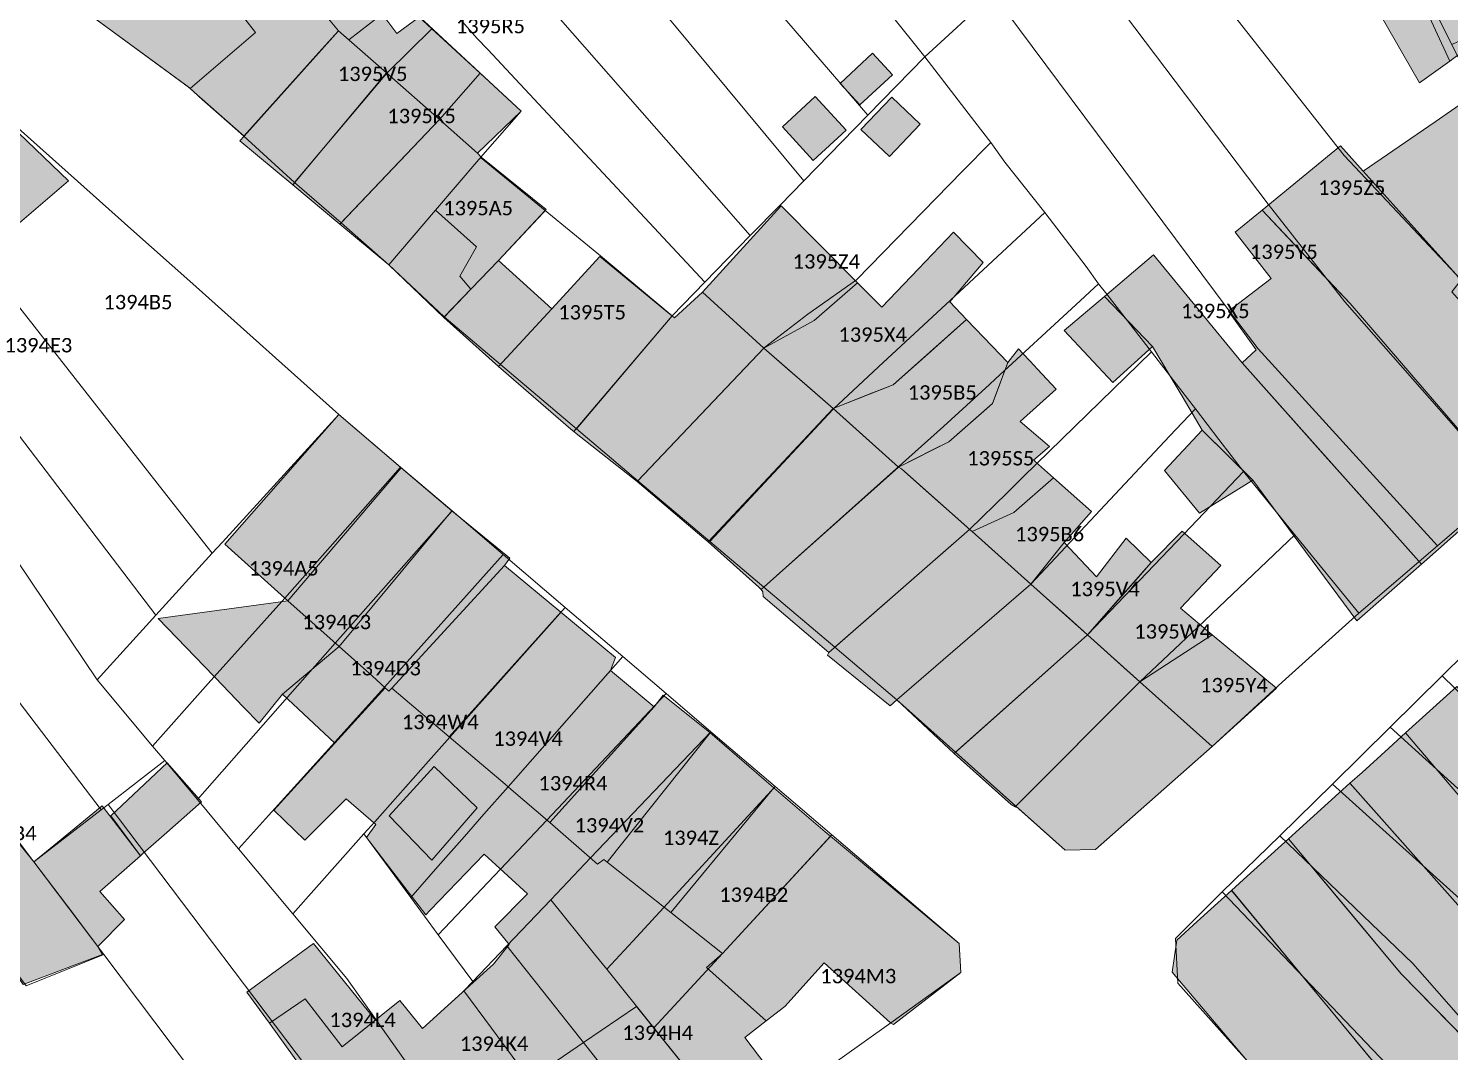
# Model space of a CAD drawing. Header units: metres. Extents: x 113120 to 240396, y 120329 to 242116.
# Drawn here: x 116618.3 to 116697.4, y 121780.3 to 121837.3 of the extents above; entities that cross this region are included whole.
import ezdxf

# ---------------------------------------------------------------- set-up
doc = ezdxf.new("R2010")
doc.units = ezdxf.units.M
doc.header["$LTSCALE"] = 3
for name, color, linetype, lineweight in [('Bpn_CaPa', 78, 'Continuous', 0), ('Bpn_ReBu', 4, 'Continuous', 0), ('Bpt_CaNu', 7, 'Continuous', 0), ('Hachure bâtiment', 11, 'Continuous', 0)]:
    doc.layers.add(name, color=color, linetype=linetype, lineweight=lineweight)
doc.styles.add('Legend', font='')
doc.styles.get('Legend').set_extended_font_data('Calibri')

msp = doc.modelspace()

# ---------------------------------------------------------------- hatches: boundary and pattern name
at = {"layer": 'Hachure bâtiment'}
h = msp.add_hatch(color=256, dxfattribs=at)
h.dxf.hatch_style = 1
h.paths.add_polyline_path([(116659.984, 121856.796), (116660.145, 121856.903), (116660.848, 121855.912), (116658.9, 121854.418), (116660.117, 121852.551), (116656.756, 121850.01), (116652.8, 121847.018), (116657.017, 121841.568), (116653.517, 121838.651), (116649.6, 121843.201), (116647.3, 121841.401), (116647.717, 121841.068), (116646.302, 121839.848), (116644.617, 121841.601), (116642.8, 121839.868), (116643.767, 121838.751), (116642.5, 121837.651), (116642.407, 121837.733), (116642.314, 121837.815), (116642.089, 121838.013), (116640.15, 121839.718), (116638, 121838.118), (116638.85, 121837.001), (116640.1, 121837.918), (116645.767, 121832.668), (116643.328, 121830.346), (116641.21, 121832.211), (116638.268, 121834.802), (116635.6, 121837.151), (116630.344, 121831.291), (116627.565, 121833.737), (116627.34, 121833.936), (116630.985, 121837.046), (116628.568, 121840.155), (116630.999, 121842.227), (116631.779, 121840.725), (116634.238, 121838.237), (116638.163, 121841.28), (116638.528, 121841.575), (116642.113, 121844.471), (116642.288, 121844.613), (116642.442, 121844.737), (116645.822, 121847.229), (116645.973, 121847.34), (116646.123, 121847.453), (116650.185, 121850.513), (116653.851, 121853.275), (116653.925, 121853.431), (116654.021, 121853.635), (116654.264, 121854.149), (116656.526, 121855.802), (116658.931, 121857.567), (116659.108, 121857.697), (116659.266, 121857.875)])
h = msp.add_hatch(color=256, dxfattribs=at)
h.dxf.hatch_style = 1
h.paths.add_polyline_path([(116630.999, 121842.227), (116628.568, 121840.155), (116630.985, 121837.046), (116627.34, 121833.936), (116627.275, 121833.993), (116627.211, 121834.049), (116627.086, 121834.141), (116621.332, 121838.35), (116621.568, 121840.992), (116628.22, 121845.726), (116628.357, 121845.831)])
h = msp.add_hatch(color=256, dxfattribs=at)
h.dxf.hatch_style = 1
h.paths.add_polyline_path([(116693.878, 121843.004), (116695.976, 121844.205), (116699.021, 121836.65), (116697.425, 121835.457), (116694.812, 121841.136)])
h = msp.add_hatch(color=256, dxfattribs=at)
h.dxf.hatch_style = 1
h.paths.add_polyline_path([(116694.812, 121841.136), (116697.425, 121835.457), (116695.752, 121834.246), (116692.691, 121839.604)])
h = msp.add_hatch(color=256, dxfattribs=at)
h.dxf.hatch_style = 1
h.paths.add_polyline_path([(116638.268, 121834.802), (116633.049, 121828.567), (116630.1, 121831.018), (116630.344, 121831.291), (116635.6, 121837.151)])
h = msp.add_hatch(color=256, dxfattribs=at)
h.dxf.hatch_style = 1
h.paths.add_polyline_path([(116666.417, 121834.701), (116664.6, 121833.034), (116663.517, 121834.218), (116665.317, 121835.901)])
h = msp.add_hatch(color=256, dxfattribs=at)
h.dxf.hatch_style = 1
h.paths.add_polyline_path([(116614.108, 121834.999), (116620.574, 121828.801), (116615.629, 121824.571), (116615.055, 121825.157), (116609.438, 121833.286), (116612.252, 121835.047)])
h = msp.add_hatch(color=256, dxfattribs=at)
h.dxf.hatch_style = 1
h.paths.add_polyline_path([(116641.21, 121832.211), (116635.67, 121826.387), (116633.049, 121828.567), (116638.268, 121834.802)])
h = msp.add_hatch(color=256, dxfattribs=at)
h.dxf.hatch_style = 1
h.paths.add_polyline_path([(116663.85, 121831.618), (116662, 121829.934), (116660.3, 121831.801), (116662.117, 121833.501)])
h = msp.add_hatch(color=256, dxfattribs=at)
h.dxf.hatch_style = 1
h.paths.add_polyline_path([(116667.967, 121831.951), (116666.25, 121830.151), (116664.667, 121831.651), (116666.383, 121833.451)])
h = msp.add_hatch(color=256, dxfattribs=at)
h.dxf.hatch_style = 1
h.paths.add_polyline_path([(116701.879, 121827.936), (116707.086, 121824.145), (116709.107, 121822.233), (116707.293, 121819.431), (116705.586, 121816.794), (116704.431, 121815.011), (116697.785, 121823.576), (116692.615, 121829.333), (116696.615, 121832.091), (116698.436, 121833.346), (116699.292, 121832.182), (116700.852, 121829.628)])
h = msp.add_hatch(color=256, dxfattribs=at)
h.dxf.hatch_style = 1
h.paths.add_polyline_path([(116643.328, 121830.346), (116643.528, 121830.125), (116643.407, 121829.984), (116641.002, 121827.166), (116638.4, 121824.118), (116635.67, 121826.387), (116641.21, 121832.211)])
h = msp.add_hatch(color=256, dxfattribs=at)
h.dxf.hatch_style = 1
h.paths.add_polyline_path([(116647.15, 121827.201), (116646.981, 121827.02), (116644.5, 121824.368), (116647.468, 121821.683), (116644.505, 121818.46), (116641.45, 121821.201), (116642.967, 121822.768), (116642.35, 121823.501), (116643.267, 121825.118), (116641.002, 121827.166), (116643.407, 121829.984), (116643.528, 121830.125)])
h = msp.add_hatch(color=256, dxfattribs=at)
h.dxf.hatch_style = 1
h.paths.add_polyline_path([(116691.353, 121830.74), (116692.615, 121829.333), (116697.785, 121823.576), (116704.431, 121815.011), (116700.687, 121811.721), (116691.878, 121821.974), (116686.987, 121827.172)])
h = msp.add_hatch(color=256, dxfattribs=at)
h.dxf.hatch_style = 1
h.paths.add_polyline_path([(116641.45, 121821.201), (116638.4, 121824.118), (116641.002, 121827.166), (116643.267, 121825.118), (116642.35, 121823.501), (116642.967, 121822.768)])
h = msp.add_hatch(color=256, dxfattribs=at)
h.dxf.hatch_style = 1
h.paths.add_polyline_path([(116664.483, 121823.125), (116662.056, 121821.031), (116659.262, 121819.48), (116655.85, 121822.601), (116660.215, 121827.394), (116660.226, 121827.406)])
h = msp.add_hatch(color=256, dxfattribs=at)
h.dxf.hatch_style = 1
h.paths.add_polyline_path([(116686.656, 121819.384), (116685.125, 121821.54), (116687.493, 121823.368), (116685.481, 121825.942), (116686.987, 121827.172), (116689.273, 121824.742), (116690.739, 121823.185), (116691.878, 121821.974), (116700.687, 121811.721), (116699.105, 121810.331), (116698.26, 121809.589), (116696.145, 121807.729), (116695.848, 121807.469), (116692.253, 121811.504), (116690.494, 121813.479), (116685.879, 121818.661)])
h = msp.add_hatch(color=256, dxfattribs=at)
h.dxf.hatch_style = 1
h.paths.add_polyline_path([(116665.827, 121821.774), (116667.863, 121823.904), (116669.81, 121825.939), (116671.469, 121824.256), (116669.611, 121822.065), (116670.546, 121821.082), (116668.408, 121819.178), (116666.464, 121817.447), (116665.315, 121816.997), (116663.114, 121816.136), (116661.651, 121817.406), (116660.593, 121818.325), (116659.262, 121819.48), (116662.056, 121821.031), (116664.483, 121823.125)])
h = msp.add_hatch(color=256, dxfattribs=at)
h.dxf.hatch_style = 1
h.paths.add_polyline_path([(116654.014, 121821.397), (116654.154, 121821.281), (116648.696, 121814.838), (116648.526, 121814.985), (116644.505, 121818.46), (116647.468, 121821.683), (116650.135, 121824.583)])
h = msp.add_hatch(color=256, dxfattribs=at)
h.dxf.hatch_style = 1
h.paths.add_polyline_path([(116682.533, 121816.805), (116681.868, 121817.929), (116680.897, 121819.57), (116678.214, 121822.36), (116680.945, 121824.678), (116685.879, 121818.661), (116695.848, 121807.469), (116692.25, 121804.308), (116689.03, 121808.666), (116686.47, 121812.131), (116685.163, 121813.422), (116683.648, 121814.92)])
h = msp.add_hatch(color=256, dxfattribs=at)
h.dxf.hatch_style = 1
h.paths.add_polyline_path([(116659.262, 121819.48), (116652.221, 121812.071), (116648.825, 121814.737), (116648.696, 121814.838), (116654.154, 121821.281), (116654.289, 121821.169), (116655.85, 121822.601)])
h = msp.add_hatch(color=256, dxfattribs=at)
h.dxf.hatch_style = 1
h.paths.add_polyline_path([(116678.255, 121822.317), (116680.897, 121819.57), (116678.678, 121817.572), (116675.98, 121820.463), (116678.214, 121822.36)])
h = msp.add_hatch(color=256, dxfattribs=at)
h.dxf.hatch_style = 1
h.paths.add_polyline_path([(116666.464, 121817.447), (116670.546, 121821.082), (116671.958, 121819.598), (116672.83, 121818.68), (116671.994, 121816.398), (116669.548, 121814.279), (116666.762, 121812.861), (116664.049, 121815.297), (116663.114, 121816.136)])
h = msp.add_hatch(color=256, dxfattribs=at)
h.dxf.hatch_style = 1
h.paths.add_polyline_path([(116663.114, 121816.136), (116656.16, 121808.702), (116655.948, 121808.884), (116652.221, 121812.071), (116659.262, 121819.48)])
h = msp.add_hatch(color=256, dxfattribs=at)
h.dxf.hatch_style = 1
h.paths.add_polyline_path([(116673.692, 121819.168), (116674.078, 121818.755), (116674.486, 121818.318), (116675.522, 121817.207), (116673.533, 121815.405), (116675.162, 121814.011), (116674.273, 121813.258), (116674.283, 121813.249), (116674.304, 121813.23), (116674.548, 121813.013), (116675.38, 121812.272), (116673.168, 121810.342), (116670.852, 121809.276), (116670.712, 121809.401), (116670.572, 121809.526), (116670.228, 121809.832), (116669.746, 121810.259), (116669.743, 121810.262), (116668.789, 121811.108), (116667.089, 121812.618), (116666.923, 121812.765), (116666.762, 121812.861), (116666.796, 121812.878), (116668.653, 121813.823), (116669.548, 121814.279), (116671.362, 121815.85), (116671.994, 121816.398), (116672.084, 121816.644), (116672.83, 121818.68), (116673.43, 121819.45)])
h = msp.add_hatch(color=256, dxfattribs=at)
h.dxf.hatch_style = 1
h.paths.add_polyline_path([(116638.929, 121812.96), (116639.084, 121812.827), (116632.781, 121805.426), (116629.267, 121808.568), (116635.617, 121815.801)])
h = msp.add_hatch(color=256, dxfattribs=at)
h.dxf.hatch_style = 1
h.paths.add_polyline_path([(116666.762, 121812.861), (116659.117, 121806.061), (116658.977, 121806.186), (116656.16, 121808.702), (116663.114, 121816.136)])
h = msp.add_hatch(color=256, dxfattribs=at)
h.dxf.hatch_style = 1
h.paths.add_polyline_path([(116683.648, 121814.92), (116686.47, 121812.131), (116683.506, 121810.295), (116681.548, 121812.674)], flags=17)
h = msp.add_hatch(color=256, dxfattribs=at)
h.dxf.hatch_style = 1
h.paths.add_polyline_path([(116639.215, 121812.716), (116641.912, 121810.426), (116635.627, 121802.881), (116632.781, 121805.426), (116639.084, 121812.827)])
h = msp.add_hatch(color=256, dxfattribs=at)
h.dxf.hatch_style = 1
h.paths.add_polyline_path([(116666.924, 121812.765), (116667.089, 121812.618), (116670.572, 121809.526), (116670.712, 121809.401), (116662.882, 121802.553), (116659.228, 121805.668), (116659.214, 121805.927), (116659.117, 121806.061), (116666.762, 121812.861)])
h = msp.add_hatch(color=256, dxfattribs=at)
h.dxf.hatch_style = 1
h.paths.add_polyline_path([(116677.489, 121810.393), (116675.966, 121808.669), (116674.124, 121806.345), (116670.852, 121809.276), (116673.168, 121810.342), (116675.38, 121812.272)])
h = msp.add_hatch(color=256, dxfattribs=at)
h.dxf.hatch_style = 1
h.paths.add_polyline_path([(116645.126, 121807.8), (116644.84, 121807.397), (116638.567, 121800.568), (116638.4, 121800.401), (116638.198, 121800.582), (116637.484, 121801.22), (116635.627, 121802.881), (116641.912, 121810.426)])
h = msp.add_hatch(color=256, dxfattribs=at)
h.dxf.hatch_style = 1
h.paths.add_polyline_path([(116670.852, 121809.276), (116674.124, 121806.345), (116666.663, 121799.909), (116666.295, 121799.578), (116662.814, 121802.394), (116662.882, 121802.553), (116670.712, 121809.401)])
h = msp.add_hatch(color=256, dxfattribs=at)
h.dxf.hatch_style = 1
h.paths.add_polyline_path([(116676.094, 121804.581), (116675.151, 121805.426), (116674.124, 121806.345), (116675.966, 121808.669), (116677.768, 121806.762), (116679.414, 121808.906), (116680.818, 121807.559), (116678.984, 121805.476), (116677.268, 121803.53)])
h = msp.add_hatch(color=256, dxfattribs=at)
h.dxf.hatch_style = 1
h.paths.add_polyline_path([(116682.531, 121809.307), (116684.681, 121807.383), (116682.449, 121805.017), (116682.446, 121805.013), (116684.214, 121803.538), (116680.19, 121800.914), (116679.317, 121801.696), (116677.268, 121803.53), (116680.215, 121806.874), (116680.818, 121807.559)])
h = msp.add_hatch(color=256, dxfattribs=at)
h.dxf.hatch_style = 1
h.paths.add_polyline_path([(116647.969, 121804.789), (116641.756, 121797.86), (116638.567, 121800.568), (116644.84, 121807.397)])
h = msp.add_hatch(color=256, dxfattribs=at)
h.dxf.hatch_style = 1
h.paths.add_polyline_path([(116677.268, 121803.53), (116669.845, 121796.921), (116666.663, 121799.909), (116674.124, 121806.345)])
h = msp.add_hatch(color=256, dxfattribs=at)
h.dxf.hatch_style = 1
h.paths.add_polyline_path([(116625.568, 121804.446), (116632.781, 121805.426), (116635.627, 121802.881), (116632.473, 121800.218), (116631.186, 121798.604), (116630.319, 121799.506), (116628.736, 121801.152), (116628.659, 121801.232)])
h = msp.add_hatch(color=256, dxfattribs=at)
h.dxf.hatch_style = 1
h.paths.add_polyline_path([(116651.003, 121802.26), (116650.735, 121801.549), (116650.59, 121801.386), (116645.036, 121795.072), (116644.867, 121795.218), (116641.756, 121797.86), (116647.969, 121804.789)])
h.paths.add_polyline_path([(116643.317, 121793.901), (116640.783, 121790.984), (116638.417, 121793.451), (116640.917, 121796.201)], flags=0)
h.paths.add_polyline_path([(116638.417, 121793.451), (116640.783, 121790.984), (116643.317, 121793.901), (116640.917, 121796.201)], flags=16)
h = msp.add_hatch(color=256, dxfattribs=at)
h.dxf.hatch_style = 1
h.paths.add_polyline_path([(116680.19, 121800.914), (116673.253, 121793.964), (116673.019, 121794.087), (116669.845, 121796.921), (116677.268, 121803.53)])
h = msp.add_hatch(color=256, dxfattribs=at)
h.dxf.hatch_style = 1
h.paths.add_polyline_path([(116684.215, 121803.537), (116687.783, 121800.561), (116684.212, 121797.312), (116680.19, 121800.914)])
h = msp.add_hatch(color=256, dxfattribs=at)
h.dxf.hatch_style = 1
h.paths.add_polyline_path([(116635.39, 121797.495), (116632.473, 121800.218), (116635.627, 121802.881), (116637.484, 121801.22), (116638.198, 121800.582)])
h = msp.add_hatch(color=256, dxfattribs=at)
h.dxf.hatch_style = 1
h.paths.add_polyline_path([(116653.167, 121799.523), (116647.347, 121793.075), (116645.207, 121794.925), (116645.036, 121795.072), (116650.59, 121801.386), (116650.735, 121801.549)])
h = msp.add_hatch(color=256, dxfattribs=at)
h.dxf.hatch_style = 1
h.paths.add_polyline_path([(116684.212, 121797.312), (116677.719, 121791.573), (116676.021, 121791.553), (116673.417, 121793.878), (116673.253, 121793.964), (116680.19, 121800.914)])
h = msp.add_hatch(color=256, dxfattribs=at)
h.dxf.hatch_style = 1
h.paths.add_polyline_path([(116643.317, 121793.901), (116640.783, 121790.984), (116638.417, 121793.451), (116640.917, 121796.201)], flags=0)
h.paths.add_polyline_path([(116638.417, 121793.451), (116640.783, 121790.984), (116643.317, 121793.901), (116640.917, 121796.201)], flags=16)
h.paths.add_polyline_path([(116638.4, 121800.401), (116638.567, 121800.568), (116641.756, 121797.86), (116644.867, 121795.218), (116645.036, 121795.072), (116645.207, 121794.925), (116647.347, 121793.075), (116650.017, 121790.768), (116650.367, 121791.018), (116650.539, 121790.882), (116650.716, 121790.742), (116654.081, 121788.082), (116656.967, 121785.801), (116656.067, 121785.018), (116659.399, 121782.05), (116658.2, 121781.118), (116660.6, 121777.967), (116657.804, 121775.852), (116652.186, 121782.845), (116649.235, 121780.835), (116646.237, 121778.794), (116645.564, 121779.761), (116641.796, 121777.074), (116641.643, 121776.965), (116641.509, 121776.867), (116638.145, 121774.247), (116638.005, 121774.149), (116637.819, 121774.021), (116633.843, 121771.282), (116629.3, 121777.001), (116631.3, 121778.368), (116633.55, 121775.568), (116635.35, 121776.901), (116631.767, 121781.918), (116633.75, 121783.268), (116635.8, 121780.601), (116639.017, 121783.168), (116640.267, 121781.618), (116643.098, 121784.186), (116644.217, 121785.201), (116645.1, 121786.301), (116644.3, 121787.268), (116646.117, 121789.118), (116644.799, 121790.317), (116643.7, 121791.318), (116640.696, 121788.205), (116640.45, 121787.951), (116637.15, 121792.251), (116637.667, 121792.968), (116636.017, 121794.401), (116633.717, 121792.101), (116632, 121793.768), (116638.198, 121800.582)])
h = msp.add_hatch(color=256, dxfattribs=at)
h.dxf.hatch_style = 1
h.paths.add_polyline_path([(116656.147, 121798.178), (116656.269, 121798.075), (116650.539, 121790.882), (116650.367, 121791.018), (116650.017, 121790.768), (116647.347, 121793.075), (116653.167, 121799.523), (116653.671, 121800.171)], flags=17)
h = msp.add_hatch(color=256, dxfattribs=at)
h.dxf.hatch_style = 1
h.paths.add_polyline_path([(116694.967, 121798.066), (116697.826, 121800.654), (116703.441, 121794.182), (116712.393, 121785.917), (116709.239, 121783.556), (116705.511, 121787.519), (116704.765, 121788.104), (116700.789, 121791.225)])
h = msp.add_hatch(color=256, dxfattribs=at)
h.dxf.hatch_style = 1
h.paths.add_polyline_path([(116656.383, 121797.977), (116659.826, 121795.018), (116654.081, 121788.082), (116650.716, 121790.742), (116650.539, 121790.882), (116656.269, 121798.075)], flags=17)
h = msp.add_hatch(color=256, dxfattribs=at)
h.dxf.hatch_style = 1
h.paths.add_polyline_path([(116694.041, 121797.228), (116694.967, 121798.066), (116700.789, 121791.225), (116705.511, 121787.519), (116704.198, 121786.149), (116707.448, 121782.603), (116705.5, 121780.735), (116704.014, 121781.542), (116701.985, 121783.84), (116698.165, 121788.167), (116691.875, 121795.266), (116692.547, 121795.874)])
h = msp.add_hatch(color=256, dxfattribs=at)
h.dxf.hatch_style = 1
h.paths.add_polyline_path([(116624.713, 121791.353), (116624.574, 121791.23), (116622.932, 121793.452), (116626.067, 121796.408), (116627.984, 121794.234), (116626.04, 121792.522)])
h = msp.add_hatch(color=256, dxfattribs=at)
h.dxf.hatch_style = 1
h.paths.add_polyline_path([(116701.633, 121777.607), (116694.732, 121784.66), (116691.791, 121788.179), (116688.456, 121792.17), (116691.875, 121795.266), (116691.881, 121795.259), (116698.165, 121788.167), (116704.014, 121781.542), (116705.5, 121780.735), (116705.049, 121780.371)])
h = msp.add_hatch(color=256, dxfattribs=at)
h.dxf.hatch_style = 1
h.paths.add_polyline_path([(116662.678, 121792.568), (116662.97, 121792.325), (116656.967, 121785.801), (116654.081, 121788.082), (116659.826, 121795.018)])
h = msp.add_hatch(color=256, dxfattribs=at)
h.dxf.hatch_style = 1
h.paths.add_polyline_path([(116622.327, 121789.252), (116623.689, 121787.683), (116622.214, 121786.182), (116620.866, 121787.966), (116618.655, 121790.892), (116619.969, 121791.971), (116622.455, 121794.014), (116624.574, 121791.23)])
h = msp.add_hatch(color=256, dxfattribs=at)
h.dxf.hatch_style = 1
h.paths.add_polyline_path([(116618.655, 121790.892), (116622.214, 121786.182), (116622.476, 121785.746), (116618.053, 121784.063), (116613.421, 121790.794), (116617.356, 121792.504)])
h = msp.add_hatch(color=256, dxfattribs=at)
h.dxf.hatch_style = 1
h.paths.add_polyline_path([(116670.138, 121786.346), (116670.231, 121784.728), (116666.477, 121781.841), (116666.319, 121781.936), (116662.617, 121785.268), (116660.426, 121782.849), (116659.399, 121782.05), (116656.067, 121785.018), (116656.967, 121785.801), (116662.97, 121792.325)])
h = msp.add_hatch(color=256, dxfattribs=at)
h.dxf.hatch_style = 1
h.paths.add_polyline_path([(116685.958, 121789.908), (116688.456, 121792.17), (116694.732, 121784.66), (116700.013, 121779.263), (116701.633, 121777.607), (116702.712, 121776.63), (116699.655, 121774.06), (116696.876, 121777.275), (116695.688, 121776.523), (116694.188, 121778.53), (116685.297, 121789.299), (116685.292, 121789.305)])
h = msp.add_hatch(color=256, dxfattribs=at)
h.dxf.hatch_style = 1
h.paths.add_polyline_path([(116683.381, 121787.574), (116685.292, 121789.305), (116692.453, 121780.632), (116694.188, 121778.53), (116695.688, 121776.523), (116693.41, 121775.08), (116690.127, 121779.169), (116687.901, 121777.768), (116681.983, 121784.76), (116682.242, 121786.543)])
h = msp.add_hatch(color=256, dxfattribs=at)
h.dxf.hatch_style = 1
h.paths.add_polyline_path([(116630.505, 121783.633), (116634.21, 121786.35), (116637.659, 121782.084), (116635.8, 121780.601), (116633.75, 121783.268), (116631.767, 121781.918)], flags=17)
h = msp.add_hatch(color=256, dxfattribs=at)
h.dxf.hatch_style = 1
h.paths.add_polyline_path([(116657.804, 121775.852), (116658.005, 121775.602), (116658.014, 121775.447), (116655.258, 121773.615), (116655.017, 121773.454), (116649.235, 121780.835), (116652.186, 121782.845)], flags=17)
h = msp.add_hatch(color=256, dxfattribs=at)
h.dxf.hatch_style = 1
h.paths.add_polyline_path([(116655.017, 121773.454), (116651.826, 121771.537), (116651.848, 121771.152), (116646.237, 121778.794), (116649.235, 121780.835)])

# ---------------------------------------------------------------- linework, layer by layer
at = {"layer": 'Bpn_CaPa'}
for points in [[(116711.486, 121831.378), (116709.682, 121828.275), (116703.53, 121833.433), (116698.867, 121837), (116697.538, 121836.387), (116694.017, 121843.4), (116686.95, 121858.283), (116686.083, 121860.183), (116690.491, 121864.529), (116693.217, 121867.217), (116696.117, 121869.017), (116701.042, 121862.034), (116705.972, 121854.531), (116707.003, 121852.951), (116707.842, 121851.667), (116704.444, 121845.338), (116708.108, 121839.496), (116707.899, 121839.167), (116706.717, 121837.317), (116707.7, 121835.067), (116711.486, 121831.378)], [(116668.217, 121835.7), (116656.75, 121850.017), (116655.587, 121851.467), (116653.925, 121853.43), (116648.001, 121860.815), (116653.372, 121864.974), (116660.026, 121856.817), (116660.8, 121855.867), (116673.467, 121840.5), (116672.015, 121839.211), (116668.217, 121835.7)], [(116648.001, 121860.815), (116653.925, 121853.43), (116655.587, 121851.467), (116656.75, 121850.017), (116668.217, 121835.7), (116665.047, 121832.449), (116655.466, 121843.598), (116651.792, 121848.409), (116650.185, 121850.512), (116644.573, 121858.014), (116648.001, 121860.815)], [(116640.485, 121854.674), (116644.573, 121858.014), (116650.185, 121850.512), (116651.792, 121848.409), (116655.466, 121843.598), (116665.047, 121832.449), (116661.494, 121828.806), (116648.732, 121844.172), (116648.158, 121844.864), (116645.973, 121847.339), (116640.485, 121854.674)], [(116676.531, 121849.657), (116680.267, 121852.75), (116686.95, 121858.283), (116694.017, 121843.4), (116697.538, 121836.387), (116699.388, 121832.695), (116700.861, 121829.768), (116701.73, 121828.037), (116706.88, 121824.248), (116708.795, 121822.341), (116704.317, 121815), (116697.547, 121822.616), (116698.067, 121823.288), (116691.553, 121830.204), (116679.34, 121845.739), (116676.531, 121849.657)], [(116658.511, 121825.748), (116644.617, 121841.6), (116636.637, 121851.89), (116640.485, 121854.674), (116645.973, 121847.339), (116648.158, 121844.864), (116648.732, 121844.172), (116661.494, 121828.806), (116660.172, 121827.45), (116658.511, 121825.748)], [(116655.987, 121823.159), (116643.915, 121836.116), (116643.304, 121836.724), (116642.5, 121837.65), (116640.15, 121839.717), (116638.397, 121841.468), (116632.861, 121849.159), (116636.637, 121851.89), (116644.617, 121841.6), (116658.511, 121825.748), (116655.987, 121823.159)], [(116640.798, 121837.266), (116639.047, 121838.896), (116636.169, 121836.65), (116635.594, 121837.156), (116634.677, 121838.264), (116633.647, 121839.473), (116628.279, 121845.845), (116632.861, 121849.159), (116638.397, 121841.468), (116640.15, 121839.717), (116642.5, 121837.65), (116643.304, 121836.724), (116643.915, 121836.116), (116655.987, 121823.159), (116654.155, 121821.28), (116650.167, 121824.617), (116647.099, 121827.141), (116643.505, 121830.097), (116645.767, 121832.667), (116643.476, 121834.79), (116640.798, 121837.266)], [(116630.334, 121831.277), (116629.531, 121831.989), (116628.017, 121833.333), (116627.299, 121833.97), (116621.332, 121838.349), (116621.568, 121840.991), (116628.279, 121845.845), (116633.647, 121839.473), (116634.677, 121838.264), (116635.594, 121837.156), (116634.51, 121835.934), (116630.334, 121831.277)], [(116676.311, 121843.071), (116679.34, 121845.739), (116691.553, 121830.204), (116698.067, 121823.288), (116697.547, 121822.616), (116704.317, 121815), (116700.608, 121811.808), (116691.593, 121822.073), (116687.317, 121827.5), (116675.883, 121842.65), (116676.311, 121843.071)], [(116675.883, 121842.65), (116687.317, 121827.5), (116691.593, 121822.073), (116700.608, 121811.808), (116696.744, 121808.486), (116686.767, 121819.45), (116685.096, 121821.638), (116672.015, 121839.211), (116673.467, 121840.5), (116675.883, 121842.65)], [(116640.798, 121837.266), (116638.278, 121834.793), (116633.158, 121828.697), (116630.334, 121831.277), (116634.51, 121835.934), (116635.594, 121837.156), (116636.169, 121836.65), (116639.047, 121838.896), (116640.798, 121837.266)], [(116685.959, 121812.623), (116684.585, 121814.406), (116683.275, 121816.107), (116682.074, 121817.665), (116680.826, 121819.285), (116678.354, 121822.495), (116677.888, 121823.06), (116677.206, 121824.033), (116674.89, 121827.039), (116672.68, 121829.835), (116671.893, 121830.939), (116671.005, 121832.075), (116668.217, 121835.7), (116672.015, 121839.211), (116685.096, 121821.638), (116686.767, 121819.45), (116696.744, 121808.486), (116692.36, 121804.726), (116688.812, 121809.093), (116685.959, 121812.623)], [(116635.75, 121826.47), (116633.158, 121828.697), (116638.278, 121834.793), (116640.798, 121837.266), (116643.476, 121834.79), (116641.211, 121832.21), (116635.75, 121826.47)], [(116665.047, 121832.449), (116668.217, 121835.7), (116671.005, 121832.075), (116671.893, 121830.939), (116670.324, 121829.337), (116664.417, 121823.283), (116661.718, 121821.374), (116659.307, 121819.53), (116652.258, 121812.108), (116648.838, 121815.004), (116654.155, 121821.28), (116655.987, 121823.159), (116658.511, 121825.748), (116660.172, 121827.45), (116661.494, 121828.806), (116665.047, 121832.449)], [(116635.617, 121815.8), (116629.136, 121808.684), (116628.576, 121808.069), (116625.844, 121811.551), (116622.025, 121816.419), (116615.629, 121824.57), (116609.424, 121833.306), (116612.252, 121835.046), (116614.108, 121834.998), (116624.209, 121825.982), (116627.318, 121823.208), (116635.617, 121815.8)], [(116635.75, 121826.47), (116641.211, 121832.21), (116643.476, 121834.79), (116645.767, 121832.667), (116643.505, 121830.097), (116647.099, 121827.141), (116644.5, 121824.367), (116641.483, 121821.234), (116638.4, 121824.117), (116635.75, 121826.47)], [(116605.451, 121830.862), (116609.424, 121833.306), (116615.629, 121824.57), (116622.025, 121816.419), (116625.844, 121811.551), (116628.576, 121808.069), (116625.433, 121804.619), (116618.438, 121813.807), (116611.625, 121822.753), (116605.451, 121830.862)], [(116605.451, 121830.862), (116611.625, 121822.753), (116618.438, 121813.807), (116625.433, 121804.619), (116622.167, 121801.033), (116616.25, 121809.8), (116612.681, 121814.294), (116610.13, 121817.542), (116609.807, 121817.913), (116607.853, 121820.374), (116601.47, 121828.412), (116605.451, 121830.862)], [(116656.255, 121808.723), (116652.258, 121812.108), (116659.307, 121819.53), (116661.718, 121821.374), (116664.417, 121823.283), (116670.324, 121829.337), (116671.893, 121830.939), (116672.68, 121829.835), (116674.89, 121827.039), (116670.141, 121822.629), (116665.647, 121818.455), (116663.115, 121816.095), (116656.255, 121808.723)], [(116625.258, 121797.334), (116625.933, 121796.527), (116622.781, 121794.086), (116622.397, 121793.788), (116614.788, 121803.753), (116608.991, 121811.345), (116606.228, 121814.964), (116604.032, 121817.839), (116597.721, 121826.105), (116601.47, 121828.412), (116607.853, 121820.374), (116609.807, 121817.913), (116610.13, 121817.542), (116612.681, 121814.294), (116616.25, 121809.8), (116622.167, 121801.033), (116625.258, 121797.334)], [(116641.483, 121821.234), (116644.5, 121824.367), (116647.099, 121827.141), (116650.167, 121824.617), (116654.155, 121821.28), (116648.838, 121815.004), (116641.483, 121821.234)], [(116659.255, 121806.182), (116656.255, 121808.723), (116663.115, 121816.095), (116665.647, 121818.455), (116670.141, 121822.629), (116674.89, 121827.039), (116677.206, 121824.033), (116677.888, 121823.06), (116676.631, 121821.903), (116672.154, 121817.782), (116671.81, 121817.465), (116669.252, 121815.134), (116659.255, 121806.182)], [(116597.721, 121826.105), (116604.032, 121817.839), (116606.228, 121814.964), (116608.991, 121811.345), (116614.788, 121803.753), (116622.397, 121793.788), (116618.653, 121790.889), (116617.415, 121792.529), (116611.039, 121800.981), (116606.016, 121807.639), (116600.251, 121815.282), (116593.873, 121823.737), (116597.721, 121826.105)], [(116659.255, 121806.182), (116669.252, 121815.134), (116671.81, 121817.465), (116672.154, 121817.782), (116676.631, 121821.903), (116677.888, 121823.06), (116678.354, 121822.495), (116680.826, 121819.285), (116673.717, 121812.335), (116672.803, 121811.442), (116670.712, 121809.4), (116663.21, 121802.839), (116663.207, 121802.836), (116659.255, 121806.182)], [(116663.21, 121802.839), (116670.712, 121809.4), (116672.803, 121811.442), (116673.717, 121812.335), (116680.826, 121819.285), (116682.074, 121817.665), (116683.275, 121816.107), (116681.843, 121814.584), (116674.125, 121806.344), (116666.663, 121799.908), (116663.21, 121802.839)], [(116625.258, 121797.334), (116622.167, 121801.033), (116625.433, 121804.619), (116628.576, 121808.069), (116629.136, 121808.684), (116635.617, 121815.8), (116639.051, 121812.87), (116632.612, 121805.577), (116628.35, 121800.817), (116625.258, 121797.334)], [(116685.959, 121812.623), (116682.626, 121809.13), (116677.276, 121803.522), (116669.928, 121796.993), (116666.663, 121799.908), (116674.125, 121806.344), (116681.843, 121814.584), (116683.275, 121816.107), (116684.585, 121814.406), (116685.959, 121812.623)], [(116641.914, 121810.427), (116635.421, 121803.065), (116632.763, 121800.051), (116627.744, 121794.36), (116625.933, 121796.527), (116625.258, 121797.334), (116628.35, 121800.817), (116632.612, 121805.577), (116639.051, 121812.87), (116641.914, 121810.427)], [(116685.959, 121812.623), (116688.812, 121809.093), (116683.402, 121803.961), (116680.19, 121800.913), (116673.285, 121793.995), (116669.928, 121796.993), (116677.276, 121803.522), (116682.626, 121809.13), (116685.959, 121812.623)], [(116641.914, 121810.427), (116644.766, 121807.994), (116638.152, 121800.622), (116633.32, 121795.255), (116631.544, 121793.286), (116630.04, 121791.612), (116629.269, 121792.535), (116627.744, 121794.36), (116632.763, 121800.051), (116635.421, 121803.065), (116641.914, 121810.427)], [(116688.812, 121809.093), (116692.36, 121804.726), (116688.1, 121800.9), (116684.211, 121797.311), (116677.719, 121791.572), (116676.021, 121791.552), (116673.285, 121793.995), (116680.19, 121800.913), (116683.402, 121803.961), (116688.812, 121809.093)], [(116630.04, 121791.612), (116631.544, 121793.286), (116633.32, 121795.255), (116638.152, 121800.622), (116644.766, 121807.994), (116648.21, 121805.056), (116641.79, 121797.831), (116640.606, 121796.499), (116637.611, 121793.129), (116637.002, 121792.444), (116633.056, 121788.004), (116630.04, 121791.612)], [(116651.414, 121802.322), (116645.036, 121795.071), (116643.691, 121793.542), (116642.609, 121792.311), (116641.126, 121790.626), (116639.615, 121788.908), (116637.002, 121792.444), (116637.611, 121793.129), (116640.606, 121796.499), (116641.79, 121797.831), (116648.21, 121805.056), (116651.414, 121802.322)], [(116720.97, 121776.287), (116711.604, 121786.494), (116709.048, 121789.181), (116704.763, 121793.687), (116697.002, 121801.243), (116699.495, 121803.699), (116707.277, 121796.122), (116711.546, 121791.421), (116712.129, 121790.779), (116723.431, 121778.335), (116720.97, 121776.287)], [(116641.152, 121786.829), (116639.615, 121788.908), (116641.126, 121790.626), (116642.609, 121792.311), (116643.691, 121793.542), (116645.036, 121795.071), (116651.414, 121802.322), (116653.832, 121800.259), (116647.183, 121793.216), (116644.609, 121790.49), (116641.152, 121786.829)], [(116607.384, 121798.582), (116611.039, 121800.981), (116617.415, 121792.529), (116618.653, 121790.889), (116622.536, 121785.741), (116618.213, 121783.989), (116613.265, 121790.656), (116607.384, 121798.582)], [(116720.97, 121776.287), (116717.844, 121773.683), (116717.612, 121773.49), (116708.694, 121783.791), (116705.157, 121787.696), (116701.666, 121791.55), (116694.11, 121798.392), (116697.002, 121801.243), (116704.763, 121793.687), (116709.048, 121789.181), (116711.604, 121786.494), (116720.97, 121776.287)], [(116641.152, 121786.829), (116644.609, 121790.49), (116647.183, 121793.216), (116653.832, 121800.259), (116656.319, 121798.137), (116649.623, 121791.108), (116647.412, 121788.787), (116644.972, 121786.226), (116643.072, 121784.231), (116641.152, 121786.829)], [(116690.897, 121795.226), (116694.11, 121798.392), (116701.666, 121791.55), (116705.157, 121787.696), (116708.694, 121783.791), (116717.612, 121773.49), (116714.257, 121770.696), (116706.831, 121779.014), (116703.512, 121782.732), (116698.363, 121788.5), (116690.897, 121795.226)], [(116650.523, 121784.914), (116649.85, 121785.752), (116649.769, 121785.853), (116647.412, 121788.787), (116649.623, 121791.108), (116656.319, 121798.137), (116659.888, 121795.091), (116651.972, 121786.488), (116650.523, 121784.914)], [(116627.744, 121794.36), (116629.269, 121792.535), (116630.04, 121791.612), (116633.056, 121788.004), (116636.067, 121784.4), (116639.302, 121779.826), (116640.061, 121778.754), (116647.407, 121768.365), (116644.027, 121765.995), (116635.605, 121777.131), (116622.781, 121794.086), (116625.933, 121796.527), (116627.744, 121794.36)], [(116690.897, 121795.226), (116698.363, 121788.5), (116703.512, 121782.732), (116706.831, 121779.014), (116714.257, 121770.696), (116710.715, 121767.777), (116701.928, 121777.783), (116695.382, 121785.237), (116687.97, 121792.344), (116690.897, 121795.226)], [(116650.523, 121784.914), (116651.972, 121786.488), (116659.888, 121795.091), (116663.041, 121792.401), (116656.967, 121785.8), (116653.147, 121781.648), (116650.523, 121784.914)], [(116644.027, 121765.995), (116639.743, 121762.933), (116629.188, 121776.923), (116622.536, 121785.741), (116618.653, 121790.889), (116622.397, 121793.788), (116622.781, 121794.086), (116635.605, 121777.131), (116644.027, 121765.995)], [(116641.152, 121786.829), (116643.072, 121784.231), (116642.579, 121783.714), (116644.106, 121781.645), (116651.639, 121771.437), (116647.407, 121768.365), (116640.061, 121778.754), (116639.302, 121779.826), (116636.067, 121784.4), (116633.056, 121788.004), (116637.002, 121792.444), (116639.615, 121788.908), (116641.152, 121786.829)], [(116657.804, 121775.851), (116653.147, 121781.648), (116656.967, 121785.8), (116663.041, 121792.401), (116670.138, 121786.345), (116670.231, 121784.727), (116666.322, 121781.933), (116660.661, 121777.886), (116657.804, 121775.851)], [(116684.768, 121789.231), (116687.97, 121792.344), (116695.382, 121785.237), (116701.928, 121777.783), (116710.715, 121767.777), (116707.317, 121764.918), (116696.354, 121776.983), (116695.031, 121778.44), (116684.768, 121789.231)], [(116700.056, 121762.668), (116688.18, 121777.55), (116682.298, 121784.141), (116682.16, 121786.62), (116684.768, 121789.231), (116695.031, 121778.44), (116696.354, 121776.983), (116707.317, 121764.918), (116704.615, 121762.668), (116702.782, 121764.869), (116701.368, 121763.727), (116700.056, 121762.668)], [(116654.851, 121773.733), (116646.973, 121783.695), (116644.972, 121786.226), (116647.412, 121788.787), (116649.769, 121785.853), (116649.85, 121785.752), (116650.523, 121784.914), (116653.147, 121781.648), (116657.804, 121775.851), (116654.851, 121773.733)], [(116644.972, 121786.226), (116646.973, 121783.695), (116654.851, 121773.733), (116651.639, 121771.437), (116644.106, 121781.645), (116642.579, 121783.714), (116643.072, 121784.231), (116644.972, 121786.226)]]:
    msp.add_lwpolyline(points, close=True, dxfattribs=at)
at = {"layer": 'Bpn_ReBu'}
for points in [[(116630.999, 121842.227), (116628.568, 121840.155), (116630.985, 121837.046), (116627.34, 121833.936), (116627.275, 121833.993), (116627.211, 121834.049), (116627.086, 121834.141), (116621.332, 121838.35), (116621.568, 121840.992), (116628.22, 121845.726), (116628.357, 121845.831), (116630.999, 121842.227)], [(116693.878, 121843.004), (116695.976, 121844.205), (116699.021, 121836.65), (116697.425, 121835.457), (116694.812, 121841.136), (116693.878, 121843.004)], [(116694.812, 121841.136), (116697.425, 121835.457), (116695.752, 121834.246), (116692.691, 121839.604), (116694.812, 121841.136)], [(116638.268, 121834.802), (116633.049, 121828.567), (116630.1, 121831.018), (116630.344, 121831.291), (116635.6, 121837.151), (116638.268, 121834.802)], [(116666.417, 121834.701), (116664.6, 121833.034), (116663.517, 121834.218), (116665.317, 121835.901), (116666.417, 121834.701)], [(116614.108, 121834.999), (116620.574, 121828.801), (116615.629, 121824.571), (116615.055, 121825.157), (116609.438, 121833.286), (116612.252, 121835.047), (116614.108, 121834.999)], [(116641.21, 121832.211), (116635.67, 121826.387), (116633.049, 121828.567), (116638.268, 121834.802), (116641.21, 121832.211)], [(116663.85, 121831.618), (116662, 121829.934), (116660.3, 121831.801), (116662.117, 121833.501), (116663.85, 121831.618)], [(116667.967, 121831.951), (116666.25, 121830.151), (116664.667, 121831.651), (116666.383, 121833.451), (116667.967, 121831.951)], [(116701.879, 121827.936), (116707.086, 121824.145), (116709.107, 121822.233), (116707.293, 121819.431), (116705.586, 121816.794), (116704.431, 121815.011), (116697.785, 121823.576), (116692.615, 121829.333), (116696.615, 121832.091), (116698.436, 121833.346), (116699.292, 121832.182), (116700.852, 121829.628), (116701.879, 121827.936)], [(116643.328, 121830.346), (116643.528, 121830.125), (116643.407, 121829.984), (116641.002, 121827.166), (116638.4, 121824.118), (116635.67, 121826.387), (116641.21, 121832.211), (116643.328, 121830.346)], [(116647.15, 121827.201), (116646.981, 121827.02), (116644.5, 121824.368), (116647.468, 121821.683), (116644.505, 121818.46), (116641.45, 121821.201), (116642.967, 121822.768), (116642.35, 121823.501), (116643.267, 121825.118), (116641.002, 121827.166), (116643.407, 121829.984), (116643.528, 121830.125), (116647.15, 121827.201)], [(116691.353, 121830.74), (116692.615, 121829.333), (116697.785, 121823.576), (116704.431, 121815.011), (116700.687, 121811.721), (116691.878, 121821.974), (116686.987, 121827.172), (116691.353, 121830.74)], [(116641.45, 121821.201), (116638.4, 121824.118), (116641.002, 121827.166), (116643.267, 121825.118), (116642.35, 121823.501), (116642.967, 121822.768), (116641.45, 121821.201)], [(116664.483, 121823.125), (116662.056, 121821.031), (116659.262, 121819.48), (116655.85, 121822.601), (116660.215, 121827.394), (116660.226, 121827.406), (116664.483, 121823.125)], [(116686.656, 121819.384), (116685.125, 121821.54), (116687.493, 121823.368), (116685.481, 121825.942), (116686.987, 121827.172), (116689.273, 121824.742), (116690.739, 121823.185), (116691.878, 121821.974), (116700.687, 121811.721), (116699.105, 121810.331), (116698.26, 121809.589), (116696.145, 121807.729), (116695.848, 121807.469), (116692.253, 121811.504), (116690.494, 121813.479), (116685.879, 121818.661), (116686.656, 121819.384)], [(116665.827, 121821.774), (116667.863, 121823.904), (116669.81, 121825.939), (116671.469, 121824.256), (116669.611, 121822.065), (116670.546, 121821.082), (116668.408, 121819.178), (116666.464, 121817.447), (116665.315, 121816.997), (116663.114, 121816.136), (116661.651, 121817.406), (116660.593, 121818.325), (116659.262, 121819.48), (116662.056, 121821.031), (116664.483, 121823.125), (116665.827, 121821.774)], [(116654.014, 121821.397), (116654.154, 121821.281), (116648.696, 121814.838), (116648.526, 121814.985), (116644.505, 121818.46), (116647.468, 121821.683), (116650.135, 121824.583), (116654.014, 121821.397)], [(116682.533, 121816.805), (116681.868, 121817.929), (116680.897, 121819.57), (116678.214, 121822.36), (116680.945, 121824.678), (116685.879, 121818.661), (116695.848, 121807.469), (116692.25, 121804.308), (116689.03, 121808.666), (116686.47, 121812.131), (116685.163, 121813.422), (116683.648, 121814.92), (116682.533, 121816.805)], [(116659.262, 121819.48), (116652.221, 121812.071), (116648.825, 121814.737), (116648.696, 121814.838), (116654.154, 121821.281), (116654.289, 121821.169), (116655.85, 121822.601), (116659.262, 121819.48)], [(116678.255, 121822.317), (116680.897, 121819.57), (116678.678, 121817.572), (116675.98, 121820.463), (116678.214, 121822.36), (116678.255, 121822.317)], [(116666.464, 121817.447), (116670.546, 121821.082), (116671.958, 121819.598), (116672.83, 121818.68), (116671.994, 121816.398), (116669.548, 121814.279), (116666.762, 121812.861), (116664.049, 121815.297), (116663.114, 121816.136), (116666.464, 121817.447)], [(116663.114, 121816.136), (116656.16, 121808.702), (116655.948, 121808.884), (116652.221, 121812.071), (116659.262, 121819.48), (116663.114, 121816.136)], [(116673.692, 121819.168), (116674.078, 121818.755), (116674.486, 121818.318), (116675.522, 121817.207), (116673.533, 121815.405), (116675.162, 121814.011), (116674.273, 121813.258), (116674.283, 121813.249), (116674.304, 121813.23), (116674.548, 121813.013), (116675.38, 121812.272), (116673.168, 121810.342), (116670.852, 121809.276), (116670.712, 121809.401), (116670.572, 121809.526), (116670.228, 121809.832), (116669.746, 121810.259), (116669.743, 121810.262), (116668.789, 121811.108), (116667.089, 121812.618), (116666.923, 121812.765), (116666.762, 121812.861), (116666.796, 121812.878), (116668.653, 121813.823), (116669.548, 121814.279), (116671.362, 121815.85), (116671.994, 121816.398), (116672.084, 121816.644), (116672.83, 121818.68), (116673.43, 121819.45), (116673.692, 121819.168)], [(116638.929, 121812.96), (116639.084, 121812.827), (116632.781, 121805.426), (116629.267, 121808.568), (116635.617, 121815.801), (116638.929, 121812.96)], [(116666.762, 121812.861), (116659.117, 121806.061), (116658.977, 121806.186), (116656.16, 121808.702), (116663.114, 121816.136), (116666.762, 121812.861)], [(116683.648, 121814.92), (116686.47, 121812.131), (116683.506, 121810.295), (116681.548, 121812.674), (116683.648, 121814.92)], [(116639.215, 121812.716), (116641.912, 121810.426), (116635.627, 121802.881), (116632.781, 121805.426), (116639.084, 121812.827), (116639.215, 121812.716)], [(116666.924, 121812.765), (116667.089, 121812.618), (116670.572, 121809.526), (116670.712, 121809.401), (116662.882, 121802.553), (116659.228, 121805.668), (116659.214, 121805.927), (116659.117, 121806.061), (116666.762, 121812.861), (116666.924, 121812.765)], [(116677.489, 121810.393), (116675.966, 121808.669), (116674.124, 121806.345), (116670.852, 121809.276), (116673.168, 121810.342), (116675.38, 121812.272), (116677.489, 121810.393)], [(116645.126, 121807.8), (116644.84, 121807.397), (116638.567, 121800.568), (116638.4, 121800.401), (116638.198, 121800.582), (116637.484, 121801.22), (116635.627, 121802.881), (116641.912, 121810.426), (116645.126, 121807.8)], [(116670.852, 121809.276), (116674.124, 121806.345), (116666.663, 121799.909), (116666.295, 121799.578), (116662.814, 121802.394), (116662.882, 121802.553), (116670.712, 121809.401), (116670.852, 121809.276)], [(116676.094, 121804.581), (116675.151, 121805.426), (116674.124, 121806.345), (116675.966, 121808.669), (116677.768, 121806.762), (116679.414, 121808.906), (116680.818, 121807.559), (116678.984, 121805.476), (116677.268, 121803.53), (116676.094, 121804.581)], [(116682.531, 121809.307), (116684.681, 121807.383), (116682.449, 121805.017), (116682.446, 121805.013), (116684.214, 121803.538), (116680.19, 121800.914), (116679.317, 121801.696), (116677.268, 121803.53), (116680.215, 121806.874), (116680.818, 121807.559), (116682.531, 121809.307)], [(116647.969, 121804.789), (116641.756, 121797.86), (116638.567, 121800.568), (116644.84, 121807.397), (116647.969, 121804.789)], [(116677.268, 121803.53), (116669.845, 121796.921), (116666.663, 121799.909), (116674.124, 121806.345), (116677.268, 121803.53)], [(116625.568, 121804.446), (116632.781, 121805.426), (116635.627, 121802.881), (116632.473, 121800.218), (116631.186, 121798.604), (116630.319, 121799.506), (116628.736, 121801.152), (116628.659, 121801.232), (116625.568, 121804.446)], [(116651.003, 121802.26), (116650.735, 121801.549), (116650.59, 121801.386), (116645.036, 121795.072), (116644.867, 121795.218), (116641.756, 121797.86), (116647.969, 121804.789), (116651.003, 121802.26)], [(116680.19, 121800.914), (116673.253, 121793.964), (116673.019, 121794.087), (116669.845, 121796.921), (116677.268, 121803.53), (116680.19, 121800.914)], [(116684.215, 121803.537), (116687.783, 121800.561), (116684.212, 121797.312), (116680.19, 121800.914), (116684.215, 121803.537)], [(116635.39, 121797.495), (116632.473, 121800.218), (116635.627, 121802.881), (116637.484, 121801.22), (116638.198, 121800.582), (116635.39, 121797.495)], [(116653.167, 121799.523), (116647.347, 121793.075), (116645.207, 121794.925), (116645.036, 121795.072), (116650.59, 121801.386), (116650.735, 121801.549), (116653.167, 121799.523)], [(116684.212, 121797.312), (116677.719, 121791.573), (116676.021, 121791.553), (116673.417, 121793.878), (116673.253, 121793.964), (116680.19, 121800.914), (116684.212, 121797.312)], [(116656.147, 121798.178), (116656.269, 121798.075), (116650.539, 121790.882), (116650.367, 121791.018), (116650.017, 121790.768), (116647.347, 121793.075), (116653.167, 121799.523), (116653.671, 121800.171), (116656.147, 121798.178)], [(116694.967, 121798.066), (116697.826, 121800.654), (116703.441, 121794.182), (116712.393, 121785.917), (116709.239, 121783.556), (116705.511, 121787.519), (116704.765, 121788.104), (116700.789, 121791.225), (116694.967, 121798.066)], [(116656.383, 121797.977), (116659.826, 121795.018), (116654.081, 121788.082), (116650.716, 121790.742), (116650.539, 121790.882), (116656.269, 121798.075), (116656.383, 121797.977)], [(116694.041, 121797.228), (116694.967, 121798.066), (116700.789, 121791.225), (116705.511, 121787.519), (116704.198, 121786.149), (116707.448, 121782.603), (116705.5, 121780.735), (116704.014, 121781.542), (116701.985, 121783.84), (116698.165, 121788.167), (116691.875, 121795.266), (116692.547, 121795.874), (116694.041, 121797.228)], [(116624.713, 121791.353), (116624.574, 121791.23), (116622.932, 121793.452), (116626.067, 121796.408), (116627.984, 121794.234), (116626.04, 121792.522), (116624.713, 121791.353)], [(116638.417, 121793.451), (116640.783, 121790.984), (116643.317, 121793.901), (116640.917, 121796.201), (116638.417, 121793.451)], [(116643.317, 121793.901), (116640.783, 121790.984), (116638.417, 121793.451), (116640.917, 121796.201), (116643.317, 121793.901)], [(116701.633, 121777.607), (116694.732, 121784.66), (116691.791, 121788.179), (116688.456, 121792.17), (116691.875, 121795.266), (116691.881, 121795.259), (116698.165, 121788.167), (116704.014, 121781.542), (116705.5, 121780.735), (116705.049, 121780.371), (116701.633, 121777.607)], [(116662.678, 121792.568), (116662.97, 121792.325), (116656.967, 121785.801), (116654.081, 121788.082), (116659.826, 121795.018), (116662.678, 121792.568)], [(116622.327, 121789.252), (116623.689, 121787.683), (116622.214, 121786.182), (116620.866, 121787.966), (116618.655, 121790.892), (116619.969, 121791.971), (116622.455, 121794.014), (116624.574, 121791.23), (116622.327, 121789.252)], [(116618.655, 121790.892), (116622.214, 121786.182), (116622.476, 121785.746), (116618.053, 121784.063), (116613.421, 121790.794), (116617.356, 121792.504), (116618.655, 121790.892)], [(116670.138, 121786.346), (116670.231, 121784.728), (116666.477, 121781.841), (116666.319, 121781.936), (116662.617, 121785.268), (116660.426, 121782.849), (116659.399, 121782.05), (116656.067, 121785.018), (116656.967, 121785.801), (116662.97, 121792.325), (116670.138, 121786.346)], [(116685.958, 121789.908), (116688.456, 121792.17), (116694.732, 121784.66), (116700.013, 121779.263), (116701.633, 121777.607), (116702.712, 121776.63), (116699.655, 121774.06), (116696.876, 121777.275), (116695.688, 121776.523), (116694.188, 121778.53), (116685.297, 121789.299), (116685.292, 121789.305), (116685.958, 121789.908)], [(116683.381, 121787.574), (116685.292, 121789.305), (116692.453, 121780.632), (116694.188, 121778.53), (116695.688, 121776.523), (116693.41, 121775.08), (116690.127, 121779.169), (116687.901, 121777.768), (116681.983, 121784.76), (116682.242, 121786.543), (116683.381, 121787.574)], [(116630.505, 121783.633), (116634.21, 121786.35), (116637.659, 121782.084), (116635.8, 121780.601), (116633.75, 121783.268), (116631.767, 121781.918), (116630.505, 121783.633)], [(116657.804, 121775.852), (116658.005, 121775.602), (116658.014, 121775.447), (116655.258, 121773.615), (116655.017, 121773.454), (116649.235, 121780.835), (116652.186, 121782.845), (116657.804, 121775.852)], [(116655.017, 121773.454), (116651.826, 121771.537), (116651.848, 121771.152), (116646.237, 121778.794), (116649.235, 121780.835), (116655.017, 121773.454)]]:
    msp.add_lwpolyline(points, close=True, dxfattribs=at)
for points in [[(116638, 121838.118), (116638.85, 121837.001), (116640.1, 121837.918), (116645.767, 121832.668), (116643.328, 121830.346), (116641.21, 121832.211), (116638.268, 121834.802), (116635.6, 121837.151), (116630.344, 121831.291), (116627.565, 121833.737), (116627.34, 121833.936), (116630.985, 121837.046), (116628.568, 121840.155)], [(116635.35, 121776.901), (116631.767, 121781.918), (116633.75, 121783.268), (116635.8, 121780.601), (116639.017, 121783.168), (116640.267, 121781.618), (116643.098, 121784.186), (116644.217, 121785.201), (116645.1, 121786.301), (116644.3, 121787.268), (116646.117, 121789.118), (116644.799, 121790.317), (116643.7, 121791.318), (116640.696, 121788.205), (116640.45, 121787.951), (116637.15, 121792.251), (116637.667, 121792.968), (116636.017, 121794.401), (116633.717, 121792.101), (116632, 121793.768), (116638.198, 121800.582), (116638.4, 121800.401), (116638.4, 121800.401), (116638.567, 121800.568), (116641.756, 121797.86), (116644.867, 121795.218), (116645.036, 121795.072), (116645.207, 121794.925), (116647.347, 121793.075), (116650.017, 121790.768), (116650.367, 121791.018), (116650.539, 121790.882), (116650.716, 121790.742), (116654.081, 121788.082), (116656.967, 121785.801), (116656.067, 121785.018), (116659.399, 121782.05), (116658.2, 121781.118), (116660.6, 121777.967)], [(116657.804, 121775.852), (116652.186, 121782.845), (116649.235, 121780.835), (116646.237, 121778.794)]]:
    msp.add_lwpolyline(points, dxfattribs=at)

# ---------------------------------------------------------------- texts
at = {"layer": 'Bpt_CaNu', "char_height": 0.8, "attachment_point": 7, "style": 'Legend'}
for s, insert in [('1395R5', (116642.133, 121837.002)), ('1395V5', (116635.566, 121834.344)), ('1395K5', (116638.317, 121831.999)), ('1395Z5', (116690.1, 121828.01)), ('1395A5', (116641.425, 121826.872)), ('1395Y5', (116686.312, 121824.44)), ('1395Z4', (116660.869, 121823.904)), ('1394B5', (116622.52, 121821.639)), ('1395T5', (116647.825, 121821.073)), ('1395X5', (116682.48, 121821.145)), ('1395X4', (116663.415, 121819.831)), ('1394E3', (116617.014, 121819.241)), ('1395B5', (116667.271, 121816.611)), ('1395S5', (116670.577, 121812.948)), ('1395B6', (116673.243, 121808.727)), ('1394A5', (116630.609, 121806.821)), ('1395V4', (116676.311, 121805.672)), ('1394C3', (116633.586, 121803.833)), ('1395W4', (116679.876, 121803.309)), ('1394D3', (116636.255, 121801.263)), ('1395Y4', (116683.538, 121800.322)), ('1394W4', (116639.125, 121798.27)), ('1394V4', (116644.208, 121797.341)), ('1394R4', (116646.724, 121794.86)), ('1394B4', (116614.96, 121792.078)), ('1394V2', (116648.735, 121792.519)), ('1394Z', (116653.65, 121791.823)), ('1394B2', (116656.782, 121788.658)), ('1394M3', (116662.408, 121784.126)), ('1394L4', (116635.094, 121781.686)), ('1394H4', (116651.388, 121780.975)), ('1394K4', (116642.348, 121780.365))]:
    msp.add_mtext(s, dxfattribs=dict(at, insert=insert))

doc.saveas('drawing.dxf')
